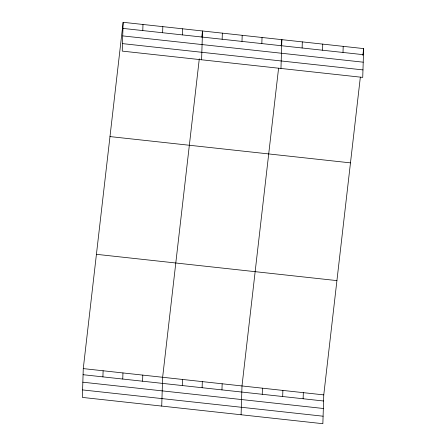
<?xml version="1.0" encoding="UTF-8"?>
<svg xmlns="http://www.w3.org/2000/svg" width="446" height="446" viewBox="0 0 446 446"><rect width="100%" height="100%" fill="white"/><g stroke="black" fill="none" stroke-linecap="round" stroke-linejoin="round"><path stroke-width="0.67" d="M123.141 22.3L122.237 51.112L362.732 77.398L363.641 48.586L123.141 22.3L83.268 368.602L82.359 397.414L322.859 423.7L323.763 394.888L360.346 77.158M102.914 376.876L103.11 370.771M122.756 379.044L122.951 372.94M142.792 30.573L142.982 24.469M142.597 381.213L142.792 375.108M162.634 32.742L162.823 26.637M161.725 406.089L162.634 377.277L199.295 58.866M182.475 34.911L182.665 28.806M182.28 385.55L182.47 379.446M201.598 59.786L202.506 30.975L201.798 37.096M202.122 387.719L202.311 381.614M222.153 39.248L222.348 33.143M221.963 389.888L222.153 383.783M241.994 41.417L242.189 35.312M241.091 414.763L241.994 385.952L278.577 68.221M261.835 43.585L262.031 37.481M262.248 394.292L262.438 388.187M280.963 68.461L281.872 39.649L281.164 45.771M282.686 396.522L282.881 390.423M302.12 47.99L302.31 41.885M303.129 398.757L303.319 392.653M322.564 50.22L322.753 44.115M343.002 52.455L343.197 46.351M362.854 55.388L363.641 48.586M122.951 28.405L363.445 54.691M122.717 35.897L363.211 62.184M122.472 43.619L362.966 69.905M109.984 136.582L350.478 162.868M96.425 254.32L336.92 280.606M83.268 368.602L323.763 394.888M83.073 374.707L323.573 400.993M82.839 382.2L323.339 408.486M82.599 389.921L323.094 416.207"/></g></svg>
